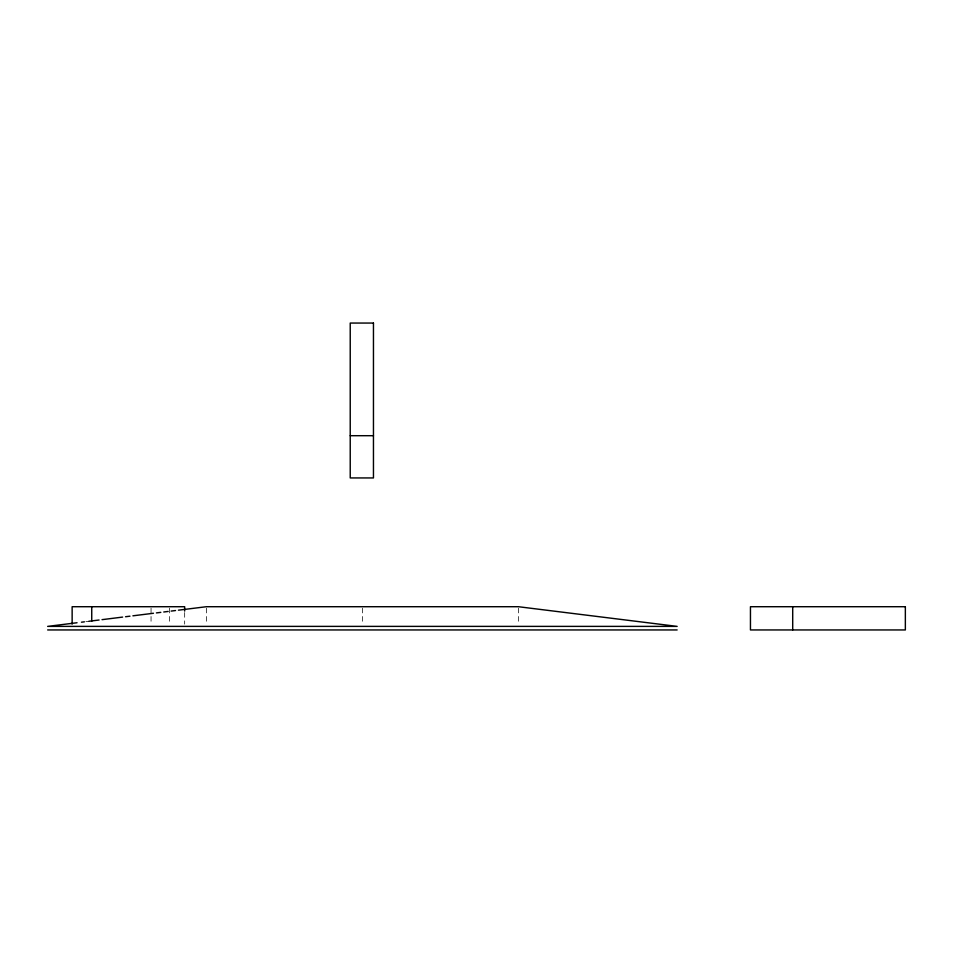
<?xml version="1.0" encoding="UTF-8"?>
<svg xmlns="http://www.w3.org/2000/svg" width="953" height="953" viewBox="0 0 953 953"><rect width="100%" height="100%" fill="white"/><g stroke="black" fill="none" stroke-linecap="round" stroke-linejoin="round"><path stroke-width="0.71" stroke-dasharray="4.76 3.57" d="M85.865 621.654L88.808 621.285M518.408 608.169L518.408 624.144M362.39 608.169L362.39 624.144M206.384 608.169L206.384 624.144M184.668 612.529L184.668 624.144M169.372 608.169L169.372 624.144M151.05 608.169L151.05 624.144"/><path stroke-width="1.43" d="M77.05 622.738L47.65 626.383L677.142 626.383L518.408 606.716L206.384 606.716L178.461 610.17M81.458 622.202L84.388 621.832M88.808 621.285L99.088 620.01M102.031 619.653L122.603 617.091M125.546 616.734L129.953 616.186M132.896 615.817L153.469 613.267M156.411 612.91L160.819 612.362M163.761 611.993L168.169 611.445M171.111 611.087L175.519 610.539M350.227 435.7L373.457 435.7M47.65 629.945L677.142 629.945M792.705 606.716L792.705 629.945M184.668 611.076L184.668 606.716L72.142 606.716L72.142 624.144M91.738 606.716L91.738 621.237M373.457 323.055L350.227 323.055L350.227 477.941L373.457 477.941L373.457 323.055M905.35 606.716L750.452 606.716L750.452 629.945L905.35 629.945L905.35 606.716"/></g></svg>
